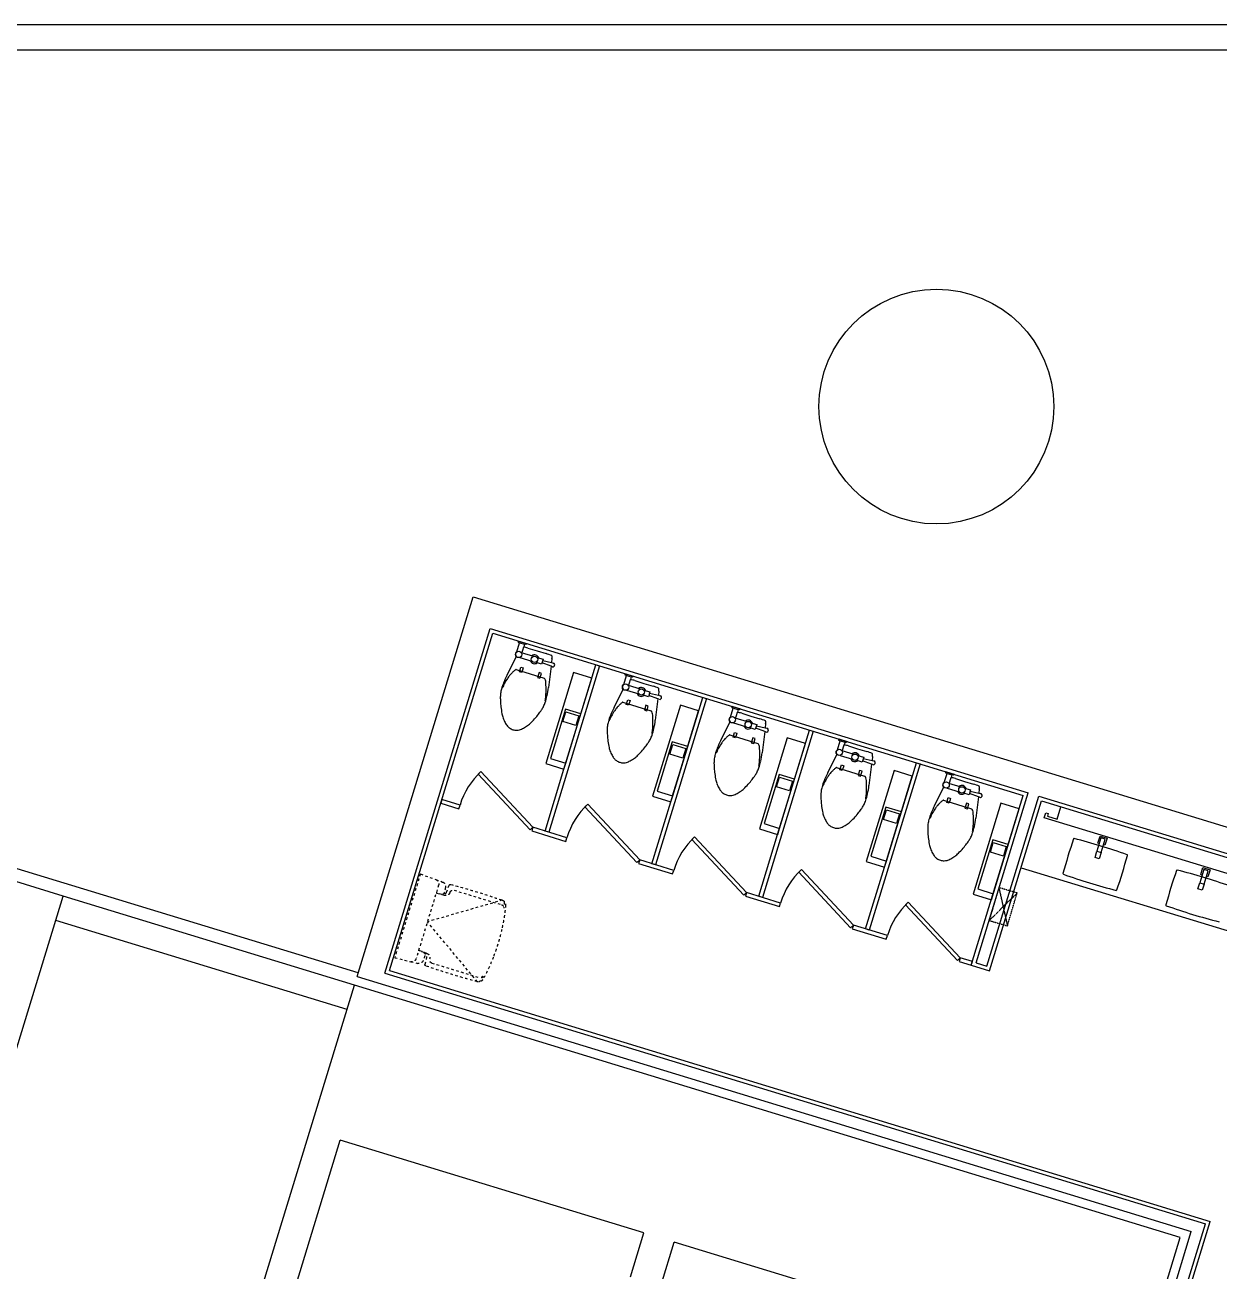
# Model space of a CAD drawing. Header units: millimetres. Extents: x -7718 to 421089, y 87466 to 341395.
# Drawn here: x 179445 to 188850, y 231889 to 241709 of the extents above; entities that cross this region are included whole.
import ezdxf

# ---------------------------------------------------------------- set-up
doc = ezdxf.new("R2010")
doc.units = ezdxf.units.MM
doc.header["$LTSCALE"] = 200
doc.header["$MEASUREMENT"] = 0
doc.linetypes.add('HIDDEN', pattern=[2, 1, -1])
doc.linetypes.add('HIDDEN2', pattern=[0.188, 0.125, -0.063])
doc.layers.add('e-plan', color=9, linetype='CONTINUOUS')

msp = doc.modelspace()

# ---------------------------------------------------------------- linework, layer by layer
at = {"layer": 'e-plan'}
for p, q in [((190852.6, 241708.6), (168702.6, 241708.6)), ((190852.6, 241508.6), (168702.6, 241508.6)), ((182061.1, 234209.1), (182976.3, 237202.3)), ((182976.3, 237202.3), (190852.6, 234794.3)), ((182976.3, 237202.3), (190852.6, 234794.3)), ((182278.7, 234236.7), (183109, 236952.6)), ((182278.7, 234236.7), (183109, 236952.6)), ((183109, 236952.6), (187345.5, 235657.4)), ((182316.2, 234256.6), (183129, 236915.1)), ((183129, 236915.1), (187308, 235637.5)), ((183329.8, 236853.7), (183396.7, 236833.2)), ((183331.6, 236842.7), (183329.8, 236853.7)), ((179745.6, 234843.8), (173242.7, 236831.9)), ((183319.3, 236768), (183341.2, 236839.8)), ((183341.2, 236839.8), (183331.6, 236842.7)), ((183341.2, 236839.8), (183379.5, 236828.1)), ((183354.2, 236762.6), (183449.8, 236733.4)), ((183357.5, 236756.3), (183373.2, 236807.7)), ((183379.5, 236828.1), (183373.2, 236807.7)), ((183389, 236825.1), (183379.5, 236828.1)), ((183396.7, 236833.2), (183389, 236825.1)), ((183407.1, 236798.7), (183478.8, 236776.8)), ((183478.8, 236776.8), (183550.5, 236754.9)), ((183243.1, 236587.4), (183316.1, 236730.5)), ((183342.5, 236724.3), (183438.1, 236695.1)), ((183514.6, 236671.7), (183466.8, 236686.3)), ((183478.5, 236724.6), (183526.3, 236710)), ((183526.3, 236710), (183514.6, 236671.7)), ((183588.7, 236654.9), (183517.6, 236681.3)), ((183523.4, 236700.4), (183592.2, 236683.7)), ((183970.5, 236657.8), (183570, 235347.7)), ((183595.8, 236714.9), (183592.2, 236683.7)), ((183592.2, 236683.7), (183606.2, 236680.3)), ((183823.8, 236280.4), (183941.8, 236666.6)), ((183941.8, 236666.6), (183970.5, 236657.8)), ((183313.3, 236628.7), (183423.3, 236595.1)), ((183339, 236610.4), (183350.7, 236648.6)), ((183358.2, 236604.5), (183339, 236610.4)), ((183350.7, 236648.6), (183369.9, 236642.8)), ((183369.9, 236642.8), (183358.2, 236604.5)), ((183423.3, 236595.1), (183533.2, 236561.5)), ((183494.2, 236604.8), (183482.5, 236566.5)), ((183482.5, 236566.5), (183501.6, 236560.7)), ((183513.3, 236598.9), (183494.2, 236604.8)), ((183501.6, 236560.7), (183513.3, 236598.9)), ((183766.2, 236605.3), (183546.9, 235888)), ((183588.7, 236654.9), (183568.3, 236488)), ((183597.4, 236651.6), (183588.7, 236654.9)), ((183690.4, 235844.2), (183909.7, 236561.4)), ((183909.7, 236561.4), (183766.2, 236605.3)), ((184160.8, 236510.8), (184182.7, 236582.5)), ((184171.3, 236596.4), (184238.3, 236576)), ((184173.2, 236585.4), (184171.3, 236596.4)), ((184182.7, 236582.5), (184173.2, 236585.4)), ((184182.7, 236582.5), (184221, 236570.8)), ((184221, 236570.8), (184214.8, 236550.4)), ((184230.6, 236567.9), (184221, 236570.8)), ((184238.3, 236576), (184230.6, 236567.9)), ((184084.7, 236330.1), (184157.6, 236473.2)), ((184184.1, 236467), (184279.7, 236437.8)), ((184195.8, 236505.3), (184291.4, 236476.1)), ((184199.1, 236499.1), (184214.8, 236550.4)), ((184248.6, 236541.4), (184320.3, 236519.5)), ((184320.1, 236467.3), (184367.9, 236452.7)), ((184320.3, 236519.5), (184392.1, 236497.6)), ((184154.8, 236371.4), (184264.8, 236337.8)), ((184180.6, 236353.1), (184192.3, 236391.3)), ((184192.3, 236391.3), (184211.4, 236385.5)), ((184211.4, 236385.5), (184199.7, 236347.2)), ((184356.2, 236414.4), (184308.4, 236429)), ((184367.9, 236452.7), (184356.2, 236414.4)), ((184430.3, 236397.6), (184359.1, 236424)), ((184365, 236443.1), (184433.7, 236426.4)), ((184430.3, 236397.6), (184409.8, 236230.7)), ((184812, 236400.5), (184411.5, 235090.4)), ((184438.9, 236394.4), (184430.3, 236397.6)), ((184437.4, 236457.6), (184433.7, 236426.4)), ((184433.7, 236426.4), (184447.7, 236423)), ((184665.4, 236023.1), (184783.4, 236409.3)), ((184783.4, 236409.3), (184812, 236400.5)), ((183702.2, 236317.4), (183583.5, 235929.1)), ((183682.6, 236218.8), (183706, 236295.3)), ((183823.7, 236280.2), (183702.2, 236317.4)), ((183705, 235892), (183823.7, 236280.2)), ((183705.2, 235892.1), (183823.8, 236280.4)), ((183706, 236295.3), (183808.3, 236264)), ((183808.3, 236264), (183784.9, 236187.5)), ((184199.7, 236347.2), (184180.6, 236353.1)), ((184264.8, 236337.8), (184374.8, 236304.2)), ((184335.7, 236347.5), (184324, 236309.2)), ((184324, 236309.2), (184343.2, 236303.4)), ((184354.9, 236341.6), (184335.7, 236347.5)), ((184343.2, 236303.4), (184354.9, 236341.6)), ((184607.8, 236348), (184388.5, 235630.7)), ((184531.9, 235586.9), (184751.2, 236304.1)), ((184751.2, 236304.1), (184607.8, 236348)), ((185002.4, 236253.5), (185024.3, 236325.2)), ((185012.9, 236339.1), (185079.8, 236318.7)), ((185014.7, 236328.1), (185012.9, 236339.1)), ((185024.3, 236325.2), (185014.7, 236328.1)), ((185024.3, 236325.2), (185062.5, 236313.5)), ((185040.6, 236241.8), (185056.3, 236293.1)), ((185062.5, 236313.5), (185056.3, 236293.1)), ((185072.1, 236310.6), (185062.5, 236313.5)), ((185079.8, 236318.7), (185072.1, 236310.6)), ((185090.2, 236284.1), (185161.9, 236262.2)), ((183784.9, 236187.5), (183682.6, 236218.8)), ((184926.2, 236072.8), (184999.1, 236215.9)), ((185025.6, 236209.8), (185121.2, 236180.5)), ((185037.3, 236248), (185132.9, 236218.8)), ((185197.7, 236157.1), (185149.9, 236171.8)), ((185161.6, 236210), (185209.4, 236195.4)), ((185161.9, 236262.2), (185233.6, 236240.3)), ((185209.4, 236195.4), (185197.7, 236157.1)), ((185271.8, 236140.3), (185200.7, 236166.7)), ((185206.5, 236185.8), (185275.2, 236169.2)), ((185278.9, 236200.3), (185275.2, 236169.2)), ((185275.2, 236169.2), (185289.3, 236165.8)), ((184996.4, 236114.1), (185106.3, 236080.5)), ((185022.1, 236095.8), (185033.8, 236134.1)), ((185041.3, 236090), (185022.1, 236095.8)), ((185033.8, 236134.1), (185053, 236128.2)), ((185053, 236128.2), (185041.3, 236090)), ((185106.3, 236080.5), (185216.3, 236046.9)), ((185177.3, 236090.2), (185165.6, 236051.9)), ((185196.4, 236084.3), (185177.3, 236090.2)), ((185184.7, 236046.1), (185196.4, 236084.3)), ((185449.3, 236090.7), (185230, 235373.5)), ((185271.8, 236140.3), (185251.4, 235973.4)), ((185653.6, 236143.3), (185253, 234833.1)), ((185280.5, 236137.1), (185271.8, 236140.3)), ((185592.7, 236046.8), (185449.3, 236090.7)), ((185506.9, 235765.8), (185624.9, 236152)), ((185624.9, 236152), (185653.6, 236143.3)), ((185843.9, 235996.2), (185865.8, 236067.9)), ((185854.4, 236081.9), (185921.4, 236061.4)), ((185856.3, 236070.8), (185854.4, 236081.9)), ((185865.8, 236067.9), (185856.3, 236070.8)), ((185865.8, 236067.9), (185904.1, 236056.2)), ((184543.8, 236060.1), (184425.1, 235671.8)), ((184524.1, 235961.5), (184547.5, 236038)), ((184665.2, 236023), (184543.8, 236060.1)), ((184546.5, 235634.7), (184665.2, 236023)), ((184546.8, 235634.8), (184665.4, 236023.1)), ((184547.5, 236038), (184649.8, 236006.8)), ((184649.8, 236006.8), (184626.4, 235930.3)), ((185165.6, 236051.9), (185184.7, 236046.1)), ((185373.5, 235329.6), (185592.7, 236046.8)), ((185878.8, 235990.7), (185974.5, 235961.5)), ((185882.2, 235984.5), (185897.9, 236035.8)), ((185904.1, 236056.2), (185897.9, 236035.8)), ((185913.7, 236053.3), (185904.1, 236056.2)), ((185921.4, 236061.4), (185913.7, 236053.3)), ((185931.7, 236026.9), (186003.4, 236004.9)), ((186003.4, 236004.9), (186075.2, 235983)), ((183546.9, 235888), (183690.4, 235844.2)), ((183583.5, 235929.1), (183705, 235892)), ((183690.6, 235844.3), (183705.2, 235892.1)), ((183705.2, 235892.1), (183705.2, 235892.1)), ((184626.4, 235930.3), (184524.1, 235961.5)), ((185767.8, 235815.5), (185840.7, 235958.6)), ((185863.7, 235838.5), (185875.4, 235876.8)), ((185867.1, 235952.5), (185962.8, 235923.2)), ((185875.4, 235876.8), (185894.5, 235870.9)), ((185894.5, 235870.9), (185882.8, 235832.7)), ((186039.3, 235899.9), (185991.5, 235914.5)), ((186003.2, 235952.7), (186051, 235938.1)), ((186051, 235938.1), (186039.3, 235899.9)), ((186113.4, 235883), (186042.2, 235909.4)), ((186048.1, 235928.5), (186116.8, 235911.9)), ((186113.4, 235883), (186092.9, 235716.1)), ((186495.1, 235886), (186094.6, 234575.8)), ((186122, 235879.8), (186113.4, 235883)), ((186120.4, 235943), (186116.8, 235911.9)), ((186116.8, 235911.9), (186130.8, 235908.5)), ((186348.5, 235508.5), (186466.4, 235894.7)), ((186466.4, 235894.7), (186495.1, 235886)), ((182069.9, 234237.8), (177001.5, 235787.3)), ((183036.4, 235824.5), (183014.5, 235804)), ((183014.5, 235804), (183423.7, 235365.2)), ((183445.6, 235385.7), (183036.4, 235824.5)), ((183541.3, 235356.5), (183690.4, 235844.3)), ((183690.4, 235844.3), (183690.6, 235844.3)), ((185385.3, 235802.8), (185266.6, 235414.5)), ((185365.7, 235704.3), (185389.1, 235780.8)), ((185506.8, 235765.7), (185385.3, 235802.8)), ((185389.1, 235780.8), (185491.4, 235749.5)), ((185837.9, 235856.8), (185947.9, 235823.2)), ((185882.8, 235832.7), (185863.7, 235838.5)), ((185947.9, 235823.2), (186057.9, 235789.6)), ((186018.8, 235832.9), (186007.1, 235794.7)), ((186007.1, 235794.7), (186026.2, 235788.8)), ((186037.9, 235827.1), (186018.8, 235832.9)), ((186026.2, 235788.8), (186037.9, 235827.1)), ((186290.8, 235833.4), (186071.6, 235116.2)), ((186215, 235072.3), (186434.3, 235789.5)), ((186434.3, 235789.5), (186290.8, 235833.4)), ((186685.5, 235738.9), (186707.4, 235810.6)), ((186696, 235824.6), (186762.9, 235804.1)), ((186697.8, 235813.5), (186696, 235824.6)), ((186707.4, 235810.6), (186697.8, 235813.5)), ((186707.4, 235810.6), (186745.6, 235798.9)), ((186723.7, 235727.2), (186739.4, 235778.5)), ((186745.6, 235798.9), (186739.4, 235778.5)), ((186755.2, 235796), (186745.6, 235798.9)), ((186762.9, 235804.1), (186755.2, 235796)), ((185468, 235673), (185365.7, 235704.3)), ((185388.1, 235377.4), (185506.8, 235765.7)), ((185388.3, 235377.5), (185506.9, 235765.8)), ((185491.4, 235749.5), (185468, 235673)), ((186609.3, 235558.3), (186682.2, 235701.3)), ((186708.7, 235695.2), (186804.3, 235666)), ((186720.4, 235733.4), (186816, 235704.2)), ((186773.3, 235769.6), (186845, 235747.6)), ((186844.7, 235695.4), (186892.5, 235680.8)), ((186845, 235747.6), (186916.7, 235725.7)), ((186892.5, 235680.8), (186880.8, 235642.6)), ((186962, 235685.7), (186958.3, 235654.6)), ((182728.4, 235605), (182719.6, 235576.3)), ((182719.6, 235576.3), (182863.1, 235532.4)), ((182871.9, 235561.1), (182728.4, 235605)), ((184382.8, 235099.2), (184532, 235587)), ((184388.5, 235630.7), (184531.9, 235586.9)), ((184425.1, 235671.8), (184546.5, 235634.7)), ((184532, 235587), (184532.2, 235587)), ((184532.2, 235587), (184546.8, 235634.8)), ((184546.8, 235634.8), (184546.8, 235634.8)), ((186679.5, 235599.6), (186789.4, 235565.9)), ((186705.2, 235581.2), (186716.9, 235619.5)), ((186724.3, 235575.4), (186705.2, 235581.2)), ((186716.9, 235619.5), (186736, 235613.6)), ((186736, 235613.6), (186724.3, 235575.4)), ((186880.8, 235642.6), (186833, 235657.2)), ((186860.4, 235575.6), (186848.7, 235537.4)), ((186879.5, 235569.8), (186860.4, 235575.6)), ((186954.9, 235625.7), (186883.8, 235652.1)), ((186889.6, 235671.3), (186958.3, 235654.6)), ((186898.7, 234298.6), (187308, 235637.5)), ((187132.4, 235576.1), (186913.1, 234858.9)), ((186954.9, 235625.7), (186934.5, 235458.9)), ((186936.1, 234318.5), (187345.5, 235657.4)), ((186963.6, 235622.5), (186954.9, 235625.7)), ((186958.3, 235654.6), (186972.3, 235651.2)), ((187022.2, 234292.2), (187431.5, 235631.1)), ((187042.1, 234254.8), (187451.4, 235593.6)), ((187275.8, 235532.3), (187132.4, 235576.1)), ((187431.5, 235631.1), (189420.7, 235022.9)), ((187451.4, 235593.6), (189383.2, 235003)), ((182863.1, 235532.4), (182871.9, 235561.1)), ((183878, 235567.2), (183856, 235546.8)), ((183856, 235546.8), (184265.2, 235107.9)), ((184287.2, 235128.4), (183878, 235567.2)), ((186226.9, 235545.5), (186108.2, 235157.3)), ((186207.2, 235447), (186230.6, 235523.5)), ((186348.3, 235508.4), (186226.9, 235545.5)), ((186229.6, 235120.1), (186348.3, 235508.4)), ((186229.9, 235120.2), (186348.5, 235508.5)), ((186230.6, 235523.5), (186332.9, 235492.2)), ((186332.9, 235492.2), (186309.5, 235415.7)), ((186789.4, 235565.9), (186899.4, 235532.3)), ((186848.7, 235537.4), (186867.8, 235531.5)), ((186867.8, 235531.5), (186879.5, 235569.8)), ((187056.6, 234815), (187275.8, 235532.3)), ((187473.7, 235461.3), (187485.4, 235499.5)), ((187485.4, 235499.5), (187504.6, 235493.7)), ((187504.6, 235493.7), (187498.7, 235474.6)), ((187575.2, 235451.2), (187604.5, 235546.8)), ((183423.7, 235365.2), (183445.6, 235385.7)), ((183445.6, 235385.7), (183436.9, 235357)), ((183713.4, 235303.8), (183445.6, 235385.7)), ((185266.6, 235414.5), (185388.1, 235377.4)), ((186309.5, 235415.7), (186207.2, 235447)), ((189223.8, 234926.3), (187473.7, 235461.3)), ((187498.7, 235474.6), (187575.2, 235451.2)), ((183436.9, 235357), (183704.6, 235275.1)), ((183570, 235347.7), (183541.3, 235356.5)), ((183704.6, 235275.1), (183713.4, 235303.8)), ((184719.5, 235309.9), (184697.6, 235289.5)), ((184697.6, 235289.5), (185106.8, 234850.7)), ((185128.7, 234871.1), (184719.5, 235309.9)), ((185224.4, 234841.9), (185373.5, 235329.8)), ((185230, 235373.5), (185373.5, 235329.6)), ((185373.5, 235329.8), (185373.7, 235329.7)), ((185373.7, 235329.7), (185388.3, 235377.5)), ((185388.3, 235377.5), (185388.3, 235377.5)), ((187068.4, 235288.2), (186949.7, 234900)), ((187189.9, 235251.1), (187068.4, 235288.2)), ((187920.3, 235302.2), (187888, 235196.7)), ((187895.6, 235261), (187912.6, 235316.6)), ((187912.6, 235316.6), (187968.1, 235299.6)), ((187953.7, 235292), (187920.3, 235302.2)), ((187921.4, 235186.5), (187953.7, 235292)), ((187968.1, 235299.6), (187951.1, 235244)), ((187048.8, 235189.7), (187072.1, 235266.2)), ((187151.1, 235158.4), (187048.8, 235189.7)), ((187071.2, 234862.8), (187189.9, 235251.1)), ((187072.1, 235266.2), (187174.5, 235234.9)), ((187174.5, 235234.9), (187151.1, 235158.4)), ((187873.4, 235148.8), (187888, 235196.7)), ((187888, 235196.7), (187921.4, 235186.5)), ((187888, 235196.7), (187921.4, 235186.5)), ((187906.7, 235257.6), (187895.6, 235261)), ((187921.4, 235186.5), (187906.8, 235138.6)), ((187951.1, 235244), (187940.1, 235247.4)), ((184265.2, 235107.9), (184287.2, 235128.4)), ((184287.2, 235128.4), (184278.4, 235099.7)), ((184278.4, 235099.7), (184546.2, 235017.9)), ((184554.9, 235046.5), (184287.2, 235128.4)), ((184411.5, 235090.4), (184382.8, 235099.2)), ((186071.6, 235116.2), (186215, 235072.3)), ((186108.2, 235157.3), (186229.6, 235120.1)), ((186215.2, 235072.4), (186229.9, 235120.2)), ((186229.9, 235120.2), (186229.9, 235120.2)), ((187906.8, 235138.6), (187873.4, 235148.8)), ((184546.2, 235017.9), (184554.9, 235046.5)), ((185561.1, 235052.6), (185539.1, 235032.2)), ((185539.1, 235032.2), (185948.3, 234593.4)), ((185970.3, 234613.8), (185561.1, 235052.6)), ((186065.9, 234584.6), (186215.1, 235072.5)), ((186215.1, 235072.5), (186215.2, 235072.4)), ((187290.6, 235067.6), (189222.4, 234477)), ((188731.2, 235054.3), (188699, 234948.8)), ((188706.6, 235013), (188723.6, 235068.7)), ((188717.6, 235009.7), (188706.6, 235013)), ((188723.6, 235068.7), (188779, 235051.7)), ((188764.6, 235044), (188731.2, 235054.3)), ((188732.4, 234938.6), (188764.6, 235044)), ((188762, 234996.1), (188751, 234999.5)), ((188779, 235051.7), (188762, 234996.1)), ((186949.7, 234900), (187071.2, 234862.8)), ((188684.3, 234900.8), (188699, 234948.8)), ((188717.7, 234890.6), (188684.3, 234900.8)), ((188699, 234948.8), (188732.4, 234938.6)), ((188699, 234948.8), (188732.4, 234938.6)), ((188732.4, 234938.6), (188717.7, 234890.6)), ((176924.2, 225615.5), (179745.6, 234843.8)), ((182040.7, 234142.1), (179745.5, 234843.8)), ((185106.8, 234850.7), (185128.7, 234871.1)), ((185128.7, 234871.1), (185120, 234842.4)), ((185120, 234842.4), (185387.7, 234760.6)), ((185396.5, 234789.3), (185128.7, 234871.1)), ((185253, 234833.1), (185224.4, 234841.9)), ((186402.6, 234795.4), (186380.7, 234774.9)), ((186811.8, 234356.6), (186402.6, 234795.4)), ((186913.1, 234858.9), (187056.6, 234815)), ((185387.7, 234760.6), (185396.5, 234789.3)), ((186380.7, 234774.9), (186789.9, 234336.1)), ((181982.2, 233950.9), (179687.1, 234652.6)), ((185948.3, 234593.4), (185970.3, 234613.8)), ((185970.3, 234613.8), (185961.5, 234585.1)), ((186238, 234532), (185970.3, 234613.8)), ((185961.5, 234585.1), (186229.3, 234503.3)), ((186094.6, 234575.8), (186065.9, 234584.6)), ((186229.3, 234503.3), (186238, 234532)), ((186789.9, 234336.1), (186811.8, 234356.6)), ((186811.8, 234356.6), (186803, 234327.9)), ((186803, 234327.9), (186898.7, 234298.6)), ((186907.4, 234327.3), (186811.8, 234356.6)), ((186898.7, 234298.6), (186907.4, 234327.3)), ((186898.7, 234298.6), (187042.1, 234254.8)), ((186936.1, 234318.5), (187022.2, 234292.2)), ((182061.1, 234209.1), (188631, 232200.5)), ((182278.7, 234236.7), (188743.3, 232260.2)), ((182316.2, 234256.6), (188780.8, 232280.2)), ((179785, 226764.2), (182040.7, 234142.1)), ((188543.6, 232154), (182040.7, 234142.1)), ((180408.6, 227948.7), (181928.9, 232921.5)), ((184319.7, 232190.5), (181928.9, 232921.5)), ((188486.1, 231418.7), (188743.3, 232260.2)), ((188523.5, 231438.6), (188780.8, 232280.2)), ((184213.5, 231843.2), (184319.7, 232190.5)), ((185722.2, 222925.7), (188543.6, 232154)), ((187075.5, 227112.9), (188631, 232200.5)), ((184455.5, 231779.7), (184558.8, 232117.4)), ((187045.1, 231357.3), (184558.8, 232117.4))]:
    msp.add_line(p, q, dxfattribs=at)
at = {"layer": 'e-plan', "linetype": 'HIDDEN', "ltscale": 0.1, "extrusion": (0, 0, -1)}
for p, q in [((182559.5, 235018.2), (182357.8, 234358.4)), ((182559.5, 235018.2), (182681.7, 234973.8)), ((182703.2, 234930.7), (182525.8, 234350.7)), ((182681.7, 234973.8), (182734.7, 234954.5)), ((182764.4, 234873.9), (182786.6, 234929.4)), ((182824.6, 234890.1), (183198.7, 234775.8)), ((183204.9, 234811.5), (182614.5, 234640.7)), ((182749.8, 234848.6), (182683.2, 234865.4)), ((182729.2, 234855.9), (182683.7, 234867.3)), ((182792, 234870.2), (182794.1, 234875.5)), ((183008.4, 234168.9), (182614.5, 234640.7)), ((182589.2, 234398.1), (182545.1, 234414.1)), ((182610.3, 234392.6), (182545.8, 234415.9)), ((182357.8, 234358.4), (182483.9, 234326.9)), ((182483.9, 234326.9), (182538.6, 234313.3)), ((182608.3, 234363.5), (182595.7, 234305)), ((182633.3, 234351.1), (182632.1, 234345.6)), ((182649.2, 234316.4), (183023.2, 234202))]:
    msp.add_line(p, q, dxfattribs=at)
at = {"layer": 'e-plan', "linetype": 'HIDDEN2', "ltscale": 0.005}
for p, q in [((187115.8, 234910.5), (187039.3, 234651.6)), ((187259.6, 234868), (187115.8, 234910.5)), ((187183.1, 234609), (187259.6, 234868)), ((187039.3, 234651.6), (187183.1, 234609))]:
    msp.add_line(p, q, dxfattribs=at)
at = {"layer": 'e-plan', "linetype": 'HIDDEN2', "ltscale": 0.02}
for p, q in [((187115.8, 234910.5), (187183.1, 234609)), ((187039.3, 234651.6), (187259.6, 234868))]:
    msp.add_line(p, q, dxfattribs=at)
at = {"layer": 'e-plan', "ltscale": 0.5}
msp.add_circle((186623.9, 238701.3), 925, dxfattribs=at)
at = {"layer": 'e-plan'}
for centre in [(183334, 236747.8), (183458.3, 236709.8), (184175.6, 236490.6), (184299.9, 236452.6), (185017.1, 236233.3), (185141.4, 236195.3), (185858.7, 235976), (185983, 235938), (186700.2, 235718.7), (186824.5, 235680.7)]:
    msp.add_circle(centre, 25, dxfattribs=at)
for centre, radius, start, end in [((183334, 236747.8), 25, 126.1301, 224.06284), ((183271.8, 236356.2), 462.7, 73, 77.33828), ((183415.2, 236312.4), 462.7, 67.28941, 73), ((183458.3, 236709.8), 35, 197.84991, 308.1501), ((183458.3, 236709.8), 35, 17.84991, 128.1501), ((183591.9, 236734.6), 5.01, 10.07368, 67.28941), ((183346.5, 236743.9), 251, 353.35969, 357.03624), ((183577.1, 236731.9), 20, 357.03624, 10.07368), ((183602.6, 236665.7), 15, 249.63354, 76.36646), ((183934.4, 236237.5), 774.8, 153.15342, 158.23636), ((183748.4, 236233.1), 599.2, 147.0546, 151.34346), ((183442.3, 236431.5), 234.4, 140.19466, 147.0546), ((183494.9, 236387.7), 302.8, 136.43495, 140.19466), ((183619.5, 236269.2), 474.7, 133.43252, 136.43495), ((183413, 236487.3), 174.4, 126.1301, 133.43252), ((183312.2, 236625.3), 3.54, 73, 126.1301), ((183529.6, 236549.7), 12.3, 28, 73), ((183491.6, 236396.9), 303.5, 164.97233, 171.74616), ((183624.8, 236361.1), 441.4, 158.23636, 164.97233), ((183518.6, 236358.8), 337.2, 151.34346, 158.6013), ((183492.2, 236529.7), 54.8, 7.0722, 28), ((183257.4, 236500.6), 291.3, 3.55605, 7.0722), ((182985.6, 236483.7), 563.7, 1.02862, 3.55605), ((182485.1, 236474.7), 1064.2, 358.9454, 1.02862), ((182799.5, 236584.5), 774.8, 347.76364, 352.84658), ((184175.6, 236490.6), 25, 126.1301, 224.06284), ((184113.3, 236099), 462.7, 73, 77.33828), ((184299.9, 236452.6), 35, 17.84991, 128.1501), ((184256.8, 236055.1), 462.7, 67.28941, 73), ((184433.5, 236477.3), 5.01, 10.07368, 67.28941), ((184188, 236486.6), 251, 353.35969, 357.03624), ((184418.7, 236474.7), 20, 357.03624, 10.07368), ((183402, 236409.9), 212.9, 171.74616, 179.83611), ((183644.9, 236409.2), 455.9, 179.83611, 181.43495), ((184195.6, 236423), 1006.7, 181.43495, 182.51083), ((183751.7, 236403.5), 562.4, 182.51083, 186.96249), ((183255.7, 236469), 303.5, 334.25384, 341.02767), ((183303.9, 236435.6), 244.3, 347.39871, 356.58336), ((183125.3, 236513.8), 441.4, 341.02767, 347.76364), ((182721.5, 236470.4), 827.8, 356.58336, 358.9454), ((184254.5, 236230), 174.4, 126.1301, 133.43252), ((184153.8, 236368), 3.54, 73, 126.1301), ((184299.9, 236452.6), 35, 197.84991, 308.1501), ((184444.2, 236408.4), 15, 249.63354, 76.36646), ((184073.8, 236442.8), 886.9, 186.96249, 190.50728), ((183415.4, 236320.7), 217.3, 190.50728, 199.8699), ((183043.8, 236620), 562.4, 319.03751, 323.48917), ((182686.7, 236884.3), 1006.7, 323.48917, 324.56505), ((183135.5, 236564.9), 455.9, 324.56505, 326.16389), ((183337.3, 236429.6), 212.9, 326.16389, 334.25384), ((184466.3, 236103.8), 441.4, 158.23636, 164.97233), ((184360.1, 236101.5), 337.2, 151.34346, 158.6013), ((184776, 235980.2), 774.8, 153.15342, 158.23636), ((184590, 235975.9), 599.2, 147.0546, 151.34346), ((184283.9, 236174.2), 234.4, 140.19466, 147.0546), ((184336.4, 236130.4), 302.8, 136.43495, 140.19466), ((184461, 236011.9), 474.7, 133.43252, 136.43495), ((184371.2, 236292.4), 12.3, 28, 73), ((184333.7, 236272.5), 54.8, 7.0722, 28), ((184099, 236243.3), 291.3, 3.55605, 7.0722), ((184954.9, 235841.7), 462.7, 73, 77.33828), ((183467.9, 236339.7), 273.1, 199.8699, 208.21918), ((183372.6, 236288.6), 165, 208.21918, 219.30993), ((183308.9, 236236.4), 82.6, 219.30993, 235.00994), ((183323.4, 236257.1), 107.9, 235.00994, 243.53768), ((183293.8, 236312.7), 165, 286.69007, 297.78082), ((183243.4, 236408.3), 273.1, 297.78082, 306.1301), ((183276.3, 236363.3), 217.3, 306.1301, 315.49272), ((182798.8, 236832.6), 886.9, 315.49272, 319.03751), ((184243.5, 236152.6), 212.9, 171.74616, 179.83611), ((184333.2, 236139.6), 303.5, 164.97233, 171.74616), ((183563, 236213.1), 827.8, 356.58336, 358.9454), ((183827.1, 236226.4), 563.7, 1.02862, 3.55605), ((183326.7, 236217.5), 1064.2, 358.9454, 1.02862), ((183641.1, 236327.2), 774.8, 347.76364, 352.84658), ((185017.1, 236233.3), 25, 126.1301, 224.06284), ((185141.4, 236195.3), 35, 197.84991, 308.1501), ((185141.4, 236195.3), 35, 17.84991, 128.1501), ((185098.3, 235797.8), 462.7, 67.28941, 73), ((185275, 236220), 5.01, 10.07368, 67.28941), ((185029.6, 236229.3), 251, 353.35969, 357.03624), ((185260.2, 236217.4), 20, 357.03624, 10.07368), ((185285.7, 236151.2), 15, 249.63354, 76.36646), ((183314.4, 236239), 87.7, 243.53768, 253), ((183314.4, 236239), 87.7, 253, 262.46232), ((183317, 236259.1), 107.9, 262.46232, 270.99006), ((183317.5, 236233.8), 82.6, 270.99006, 286.69007), ((184486.5, 236151.9), 455.9, 179.83611, 181.43495), ((185037.2, 236165.7), 1006.7, 181.43495, 182.51083), ((184593.3, 236146.2), 562.4, 182.51083, 186.96249), ((184915.3, 236185.6), 886.9, 186.96249, 190.50728), ((184178.9, 236172.4), 212.9, 326.16389, 334.25384), ((184097.3, 236211.7), 303.5, 334.25384, 341.02767), ((184145.5, 236178.3), 244.3, 347.39871, 356.58336), ((183966.9, 236256.5), 441.4, 341.02767, 347.76364), ((185617.5, 235722.9), 774.8, 153.15342, 158.23636), ((185125.4, 235917), 234.4, 140.19466, 147.0546), ((185178, 235873.1), 302.8, 136.43495, 140.19466), ((185302.6, 235754.6), 474.7, 133.43252, 136.43495), ((185096.1, 235972.7), 174.4, 126.1301, 133.43252), ((184995.3, 236110.8), 3.54, 73, 126.1301), ((184257, 236063.5), 217.3, 190.50728, 199.8699), ((184309.4, 236082.4), 273.1, 199.8699, 208.21918), ((183640.4, 236575.4), 886.9, 315.49272, 319.03751), ((183885.3, 236362.7), 562.4, 319.03751, 323.48917), ((183528.2, 236627), 1006.7, 323.48917, 324.56505), ((183977.1, 236307.6), 455.9, 324.56505, 326.16389), ((185307.9, 235846.6), 441.4, 158.23636, 164.97233), ((185201.7, 235844.2), 337.2, 151.34346, 158.6013), ((185431.5, 235718.6), 599.2, 147.0546, 151.34346), ((185212.7, 236035.1), 12.3, 28, 73), ((185175.2, 236015.2), 54.8, 7.0722, 28), ((184940.5, 235986.1), 291.3, 3.55605, 7.0722), ((184668.7, 235969.2), 563.7, 1.02862, 3.55605), ((184168.2, 235960.2), 1064.2, 358.9454, 1.02862), ((184482.6, 236069.9), 774.8, 347.76364, 352.84658), ((185858.7, 235976), 25, 126.1301, 224.06284), ((185796.4, 235584.4), 462.7, 73, 77.33828), ((185983, 235938), 35, 17.84991, 128.1501), ((185939.9, 235540.5), 462.7, 67.28941, 73), ((184214.2, 236031.3), 165, 208.21918, 219.30993), ((184150.4, 235979.1), 82.6, 219.30993, 235.00994), ((184165, 235999.8), 107.9, 235.00994, 243.53768), ((184155.9, 235981.7), 87.7, 243.53768, 253), ((184155.9, 235981.7), 87.7, 253, 262.46232), ((184158.6, 236001.8), 107.9, 262.46232, 270.99006), ((184159, 235976.5), 82.6, 270.99006, 286.69007), ((184135.4, 236055.4), 165, 286.69007, 297.78082), ((184085, 236151), 273.1, 297.78082, 306.1301), ((184117.9, 236106), 217.3, 306.1301, 315.49272), ((185085.1, 235895.3), 212.9, 171.74616, 179.83611), ((185328, 235894.6), 455.9, 179.83611, 181.43495), ((185878.7, 235908.4), 1006.7, 181.43495, 182.51083), ((185174.7, 235882.3), 303.5, 164.97233, 171.74616), ((184987, 235921), 244.3, 347.39871, 356.58336), ((184808.4, 235999.2), 441.4, 341.02767, 347.76364), ((184404.6, 235955.8), 827.8, 356.58336, 358.9454), ((185983, 235938), 35, 197.84991, 308.1501), ((186116.6, 235962.7), 5.01, 10.07368, 67.28941), ((185871.1, 235972), 251, 353.35969, 357.03624), ((186101.8, 235960.1), 20, 357.03624, 10.07368), ((186127.3, 235893.9), 15, 249.63354, 76.36646), ((183445.6, 235385.7), 600, 133, 163), ((185434.8, 235888.9), 562.4, 182.51083, 186.96249), ((185756.9, 235928.3), 886.9, 186.96249, 190.50728), ((184369.8, 236369.7), 1006.7, 323.48917, 324.56505), ((184818.6, 236050.4), 455.9, 324.56505, 326.16389), ((185020.4, 235915.1), 212.9, 326.16389, 334.25384), ((184938.8, 235954.4), 303.5, 334.25384, 341.02767), ((186459, 235465.7), 774.8, 153.15342, 158.23636), ((186273.1, 235461.3), 599.2, 147.0546, 151.34346), ((185966.9, 235659.7), 234.4, 140.19466, 147.0546), ((186019.5, 235615.9), 302.8, 136.43495, 140.19466), ((186144.1, 235497.4), 474.7, 133.43252, 136.43495), ((185937.6, 235715.4), 174.4, 126.1301, 133.43252), ((185836.9, 235853.5), 3.54, 73, 126.1301), ((186054.3, 235777.8), 12.3, 28, 73), ((186016.8, 235757.9), 54.8, 7.0722, 28), ((186638, 235327.1), 462.7, 73, 77.33828), ((185098.5, 235806.2), 217.3, 190.50728, 199.8699), ((185151, 235825.1), 273.1, 199.8699, 208.21918), ((185055.7, 235774), 165, 208.21918, 219.30993), ((184926.5, 235893.8), 273.1, 297.78082, 306.1301), ((184959.4, 235848.7), 217.3, 306.1301, 315.49272), ((184481.9, 236318.1), 886.9, 315.49272, 319.03751), ((184726.9, 236105.4), 562.4, 319.03751, 323.48917), ((186016.3, 235625), 303.5, 164.97233, 171.74616), ((186149.4, 235589.3), 441.4, 158.23636, 164.97233), ((186043.2, 235586.9), 337.2, 151.34346, 158.6013), ((185782.1, 235728.8), 291.3, 3.55605, 7.0722), ((185246.1, 235698.5), 827.8, 356.58336, 358.9454), ((185510.2, 235711.9), 563.7, 1.02862, 3.55605), ((185009.8, 235702.9), 1064.2, 358.9454, 1.02862), ((185324.2, 235812.6), 774.8, 347.76364, 352.84658), ((186700.2, 235718.7), 25, 126.1301, 224.06284), ((186824.5, 235680.7), 35, 17.84991, 128.1501), ((186781.4, 235283.2), 462.7, 67.28941, 73), ((186958.1, 235705.4), 5.01, 10.07368, 67.28941), ((186712.7, 235714.7), 251, 353.35969, 357.03624), ((186943.3, 235702.8), 20, 357.03624, 10.07368), ((184992, 235721.8), 82.6, 219.30993, 235.00994), ((185006.5, 235742.6), 107.9, 235.00994, 243.53768), ((184997.5, 235724.5), 87.7, 243.53768, 253), ((184997.5, 235724.5), 87.7, 253, 262.46232), ((185000.1, 235744.5), 107.9, 262.46232, 270.99006), ((185000.6, 235719.2), 82.6, 270.99006, 286.69007), ((184976.9, 235798.1), 165, 286.69007, 297.78082), ((185926.6, 235638), 212.9, 171.74616, 179.83611), ((186169.6, 235637.3), 455.9, 179.83611, 181.43495), ((186720.3, 235651.1), 1006.7, 181.43495, 182.51083), ((186276.4, 235631.7), 562.4, 182.51083, 186.96249), ((185780.3, 235697.1), 303.5, 334.25384, 341.02767), ((185828.6, 235663.8), 244.3, 347.39871, 356.58336), ((185650, 235742), 441.4, 341.02767, 347.76364), ((186985.7, 235240.1), 474.7, 133.43252, 136.43495), ((186779.2, 235458.2), 174.4, 126.1301, 133.43252), ((186678.4, 235596.2), 3.54, 73, 126.1301), ((186824.5, 235680.7), 35, 197.84991, 308.1501), ((186968.8, 235636.6), 15, 249.63354, 76.36646), ((184287.2, 235128.4), 600, 133, 163), ((186598.4, 235671), 886.9, 186.96249, 190.50728), ((185940, 235548.9), 217.3, 190.50728, 199.8699), ((185323.5, 236060.8), 886.9, 315.49272, 319.03751), ((185568.4, 235848.1), 562.4, 319.03751, 323.48917), ((185211.3, 236112.4), 1006.7, 323.48917, 324.56505), ((185660.2, 235793.1), 455.9, 324.56505, 326.16389), ((185862, 235657.8), 212.9, 326.16389, 334.25384), ((186991, 235332), 441.4, 158.23636, 164.97233), ((186884.7, 235329.6), 337.2, 151.34346, 158.6013), ((187300.6, 235208.4), 774.8, 153.15342, 158.23636), ((187114.6, 235204), 599.2, 147.0546, 151.34346), ((186808.5, 235402.4), 234.4, 140.19466, 147.0546), ((186861.1, 235358.6), 302.8, 136.43495, 140.19466), ((186895.8, 235520.5), 12.3, 28, 73), ((186858.3, 235500.6), 54.8, 7.0722, 28), ((186623.6, 235471.5), 291.3, 3.55605, 7.0722), ((186351.8, 235454.6), 563.7, 1.02862, 3.55605), ((185992.5, 235567.9), 273.1, 199.8699, 208.21918), ((185897.3, 235516.7), 165, 208.21918, 219.30993), ((185833.5, 235464.5), 82.6, 219.30993, 235.00994), ((185848, 235485.3), 107.9, 235.00994, 243.53768), ((185839, 235467.2), 87.7, 243.53768, 253), ((185839, 235467.2), 87.7, 253, 262.46232), ((185841.7, 235487.2), 107.9, 262.46232, 270.99006), ((185842.1, 235461.9), 82.6, 270.99006, 286.69007), ((185818.5, 235540.8), 165, 286.69007, 297.78082), ((185768.1, 235636.5), 273.1, 297.78082, 306.1301), ((185801, 235591.4), 217.3, 306.1301, 315.49272), ((186768.1, 235380.7), 212.9, 171.74616, 179.83611), ((187011.1, 235380), 455.9, 179.83611, 181.43495), ((186857.8, 235367.7), 303.5, 164.97233, 171.74616), ((186670.1, 235406.5), 244.3, 347.39871, 356.58336), ((186491.5, 235484.7), 441.4, 341.02767, 347.76364), ((186087.7, 235441.2), 827.8, 356.58336, 358.9454), ((185851.3, 235445.6), 1064.2, 358.9454, 1.02862), ((186165.7, 235555.3), 774.8, 347.76364, 352.84658), ((185128.7, 234871.1), 600, 133, 163), ((187561.8, 235393.8), 1006.7, 181.43495, 182.51083), ((187117.9, 235374.4), 562.4, 182.51083, 186.96249), ((187439.9, 235413.7), 886.9, 186.96249, 190.50728), ((186501.7, 235535.8), 455.9, 324.56505, 326.16389), ((186703.5, 235400.5), 212.9, 326.16389, 334.25384), ((186621.9, 235439.9), 303.5, 334.25384, 341.02767), ((192486.8, 233682.9), 5047, 161.3852, 164.61292), ((187708.6, 235292.3), 5, 75.63895, 161.3852), ((186540, 230728.1), 4716.4, 72.99906, 75.63895), ((186781.6, 235291.6), 217.3, 190.50728, 199.8699), ((186834.1, 235310.6), 273.1, 199.8699, 208.21918), ((186165, 235803.5), 886.9, 315.49272, 319.03751), ((186410, 235590.8), 562.4, 319.03751, 323.48917), ((186052.9, 235855.2), 1006.7, 323.48917, 324.56505), ((186540, 230728.1), 4716.4, 70.35917, 72.99906), ((186738.8, 235259.4), 165, 208.21918, 219.30993), ((186675.1, 235207.2), 82.6, 219.30993, 235.00994), ((186689.6, 235228), 107.9, 235.00994, 243.53768), ((186680.6, 235209.9), 87.7, 243.53768, 253), ((186680.6, 235209.9), 87.7, 253, 262.46232), ((186683.2, 235229.9), 107.9, 262.46232, 270.99006), ((186683.7, 235204.6), 82.6, 270.99006, 286.69007), ((186660, 235283.5), 165, 286.69007, 297.78082), ((186609.6, 235379.2), 273.1, 297.78082, 306.1301), ((186642.5, 235334.1), 217.3, 306.1301, 315.49272), ((183262.4, 236503.2), 5047, 341.3852, 344.61292), ((188123.6, 235165.4), 5, 344.61292, 70.35917), ((185970.3, 234613.8), 600, 133, 163), ((187625.6, 235020.7), 5, 164.61292, 250.35917), ((189209.2, 239458), 4716.4, 250.35917, 255.63895), ((193297.8, 233434.9), 5047, 161.3852, 164.61292), ((188519.5, 235044.3), 5, 75.63895, 161.3852), ((187351, 230480.2), 4716.4, 72.99906, 75.63895), ((187351, 230480.2), 4716.4, 70.35917, 72.99906), ((188040.6, 234893.8), 5, 255.63895, 341.3852), ((186811.8, 234356.6), 600, 133, 163), ((188436.5, 234772.8), 5, 164.61292, 250.35917), ((190020.1, 239210), 4716.4, 250.35917, 255.63895)]:
    msp.add_arc(centre, radius, start, end, dxfattribs=at)
at = {"layer": 'e-plan', "linetype": 'HIDDEN', "ltscale": 0.1, "extrusion": (0, 0, -1)}
for centre, radius, start, end in [((-182669.7, 234940.9), 35, 110, 197), ((-182722.4, 234920.7), 36, 110, 192.53896), ((-180317.1, 235455.6), 2500, 192.53896, 193.50015), ((-182795.8, 234925.7), 10, 21.76364, 104.69302), ((-182817.3, 234866.2), 25, 21.76364, 107), ((-181429, 229713), 5398.9, 104.69302, 109.20431), ((-182728.6, 234876.7), 20, 193.50015, 284.13759), ((-182736.5, 234885), 30, 201.76364, 284.13759), ((-182758.5, 234883.5), 36, 201.76364, 284.13759), ((-183192.4, 234775.6), 38, 109.20431, 184.40835), ((-183209.9, 234797.5), 10, 128.72993, 183.35507), ((-181954.1, 234871.1), 1268, 183.35507, 185.50424), ((-183191.4, 234751.9), 25, 107, 185.50424), ((-181954.1, 234871.1), 1280, 184.40835, 193.09), ((-181564.5, 234961.7), 1680, 193.09, 200.91), ((-182577.1, 234381.2), 20, 109.8624, 200.49985), ((-182579, 234369.9), 30, 109.8624, 192.23636), ((-182492.4, 234360.9), 35, 197, 284), ((-182547.3, 234348.2), 36, 201.46103, 284), ((-180254.2, 235249.7), 2500, 200.49985, 201.46103), ((-182605.4, 234302.9), 10, 289.30698, 12.23636), ((-182598.1, 234358.8), 36, 109.8624, 192.23636), ((-182656.5, 234340.3), 25, 287, 12.23636), ((-181938.1, 234818.9), 1280, 200.91, 209.59165), ((-184387.2, 239388.8), 5398.9, 284.79569, 289.30698), ((-183030.5, 234225.9), 25, 208.49576, 287), ((-181938.1, 234818.9), 1268, 208.49576, 210.64493), ((-183018.1, 234205.6), 38, 209.59165, 284.79569), ((-183020.4, 234177.7), 10, 210.64493, 265.27007)]:
    msp.add_arc(centre, radius, start, end, dxfattribs=at)

doc.saveas('drawing.dxf')
